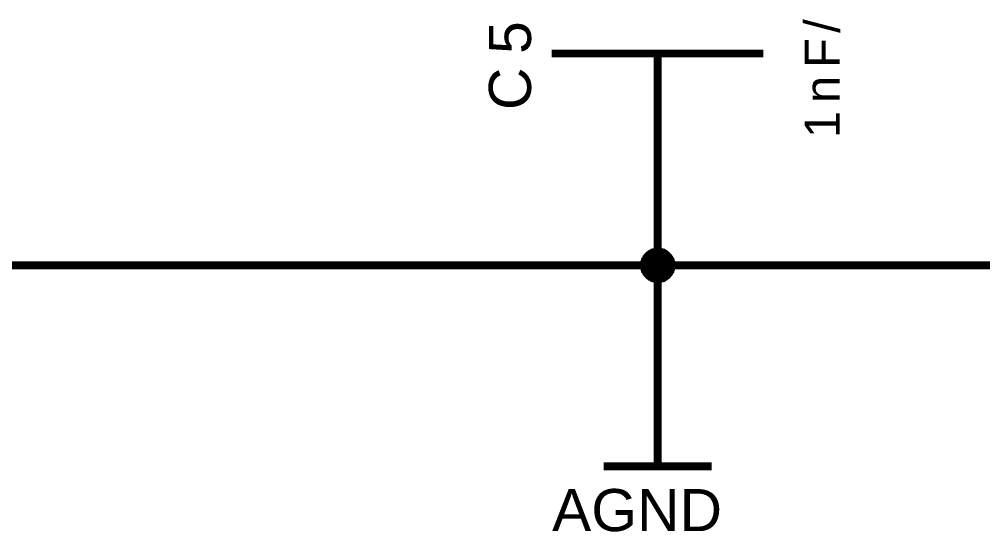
# Model space of a CAD drawing. Header units: millimetres. Extents: x -2024 to 917, y -725 to 13.
# Drawn here: x -1918.02 to -1881.66, y -349.22 to -329.87 of the extents above; entities that cross this region are included whole.
import ezdxf

# ---------------------------------------------------------------- set-up
doc = ezdxf.new("R2010")
doc.units = ezdxf.units.MM
doc.styles.get("Standard").update_dxf_attribs({"font": 'arial.ttf'})

msp = doc.modelspace()

# ---------------------------------------------------------------- linework, layer by layer
at = {"color": 7}
for points, const_width in [([(-1897.928, -331.167), (-1889.934, -331.167)], 0.3), ([(-1893.923, -331.167), (-1893.923, -334.164)], 0.3), ([(-1893.923, -334.164), (-1893.923, -339.165)], 0.3), ([(-1894.436, -339.165), (-1894.436, -339.132), (-1894.436, -339.115), (-1894.436, -339.082), (-1894.419, -339.066), (-1894.419, -339.033), (-1894.419, -339.016), (-1894.403, -338.983), (-1894.403, -338.966), (-1894.386, -338.95), (-1894.37, -338.917), (-1894.353, -338.9), (-1894.353, -338.884), (-1894.337, -338.867), (-1894.32, -338.834), (-1894.303, -338.817), (-1894.287, -338.801), (-1894.27, -338.784), (-1894.254, -338.768), (-1894.221, -338.751), (-1894.204, -338.735), (-1894.188, -338.735), (-1894.171, -338.718), (-1894.138, -338.702), (-1894.121, -338.685), (-1894.105, -338.685), (-1894.072, -338.668), (-1894.055, -338.668), (-1894.022, -338.668), (-1894.006, -338.652), (-1893.972, -338.652), (-1893.956, -338.652), (-1893.923, -338.652)], 0.3), ([(-1894.436, -339.165), (-1894.436, -339.132), (-1894.436, -339.115), (-1894.436, -339.082), (-1894.419, -339.066), (-1894.419, -339.033), (-1894.419, -339.016), (-1894.403, -338.983), (-1894.403, -338.966), (-1894.386, -338.95), (-1894.37, -338.917), (-1894.353, -338.9), (-1894.353, -338.884), (-1894.337, -338.867), (-1894.32, -338.834), (-1894.303, -338.817), (-1894.287, -338.801), (-1894.27, -338.784), (-1894.254, -338.768), (-1894.221, -338.751), (-1894.204, -338.735), (-1894.188, -338.735), (-1894.171, -338.718), (-1894.138, -338.702), (-1894.121, -338.685), (-1894.105, -338.685), (-1894.072, -338.668), (-1894.055, -338.668), (-1894.022, -338.668), (-1894.006, -338.652), (-1893.972, -338.652), (-1893.956, -338.652), (-1893.923, -338.652)], 0.3), ([(-1894.436, -339.165), (-1894.436, -339.132), (-1894.436, -339.115), (-1894.436, -339.082), (-1894.419, -339.066), (-1894.419, -339.033), (-1894.419, -339.016), (-1894.403, -338.983), (-1894.403, -338.966), (-1894.386, -338.95), (-1894.37, -338.917), (-1894.353, -338.9), (-1894.353, -338.884), (-1894.337, -338.867), (-1894.32, -338.834), (-1894.303, -338.817), (-1894.287, -338.801), (-1894.27, -338.784), (-1894.254, -338.768), (-1894.221, -338.751), (-1894.204, -338.735), (-1894.188, -338.735), (-1894.171, -338.718), (-1894.138, -338.702), (-1894.121, -338.685), (-1894.105, -338.685), (-1894.072, -338.668), (-1894.055, -338.668), (-1894.022, -338.668), (-1894.006, -338.652), (-1893.972, -338.652), (-1893.956, -338.652), (-1893.923, -338.652)], 0.3), ([(-1894.436, -339.165), (-1894.436, -339.132), (-1894.436, -339.115), (-1894.436, -339.082), (-1894.419, -339.066), (-1894.419, -339.033), (-1894.419, -339.016), (-1894.403, -338.983), (-1894.403, -338.966), (-1894.386, -338.95), (-1894.37, -338.917), (-1894.353, -338.9), (-1894.353, -338.884), (-1894.337, -338.867), (-1894.32, -338.834), (-1894.303, -338.817), (-1894.287, -338.801), (-1894.27, -338.784), (-1894.254, -338.768), (-1894.221, -338.751), (-1894.204, -338.735), (-1894.188, -338.735), (-1894.171, -338.718), (-1894.138, -338.702), (-1894.121, -338.685), (-1894.105, -338.685), (-1894.072, -338.668), (-1894.055, -338.668), (-1894.022, -338.668), (-1894.006, -338.652), (-1893.972, -338.652), (-1893.956, -338.652), (-1893.923, -338.652)], 0.3), ([(-1894.436, -339.165), (-1894.436, -339.132), (-1894.436, -339.115), (-1894.436, -339.082), (-1894.419, -339.066), (-1894.419, -339.033), (-1894.419, -339.016), (-1894.403, -338.983), (-1894.403, -338.966), (-1894.386, -338.95), (-1894.37, -338.917), (-1894.353, -338.9), (-1894.353, -338.884), (-1894.337, -338.867), (-1894.32, -338.834), (-1894.303, -338.817), (-1894.287, -338.801), (-1894.27, -338.784), (-1894.254, -338.768), (-1894.221, -338.751), (-1894.204, -338.735), (-1894.188, -338.735), (-1894.171, -338.718), (-1894.138, -338.702), (-1894.121, -338.685), (-1894.105, -338.685), (-1894.072, -338.668), (-1894.055, -338.668), (-1894.022, -338.668), (-1894.006, -338.652), (-1893.972, -338.652), (-1893.956, -338.652), (-1893.923, -338.652)], 0.3), ([(-1894.436, -339.165), (-1894.436, -339.132), (-1894.436, -339.115), (-1894.436, -339.082), (-1894.419, -339.066), (-1894.419, -339.033), (-1894.419, -339.016), (-1894.403, -338.983), (-1894.403, -338.966), (-1894.386, -338.95), (-1894.37, -338.917), (-1894.353, -338.9), (-1894.353, -338.884), (-1894.337, -338.867), (-1894.32, -338.834), (-1894.303, -338.817), (-1894.287, -338.801), (-1894.27, -338.784), (-1894.254, -338.768), (-1894.221, -338.751), (-1894.204, -338.735), (-1894.188, -338.735), (-1894.171, -338.718), (-1894.138, -338.702), (-1894.121, -338.685), (-1894.105, -338.685), (-1894.072, -338.668), (-1894.055, -338.668), (-1894.022, -338.668), (-1894.006, -338.652), (-1893.972, -338.652), (-1893.956, -338.652), (-1893.923, -338.652)], 0.3), ([(-1893.923, -338.652), (-1893.923, -338.652)], 0.3), ([(-1893.923, -338.652), (-1893.89, -338.652), (-1893.873, -338.652), (-1893.84, -338.652), (-1893.823, -338.668), (-1893.79, -338.668), (-1893.774, -338.668), (-1893.741, -338.685), (-1893.724, -338.685), (-1893.708, -338.702), (-1893.675, -338.718), (-1893.658, -338.735), (-1893.641, -338.735), (-1893.625, -338.751), (-1893.592, -338.768), (-1893.575, -338.784), (-1893.559, -338.801), (-1893.542, -338.817), (-1893.526, -338.834), (-1893.509, -338.867), (-1893.492, -338.884), (-1893.492, -338.9), (-1893.476, -338.917), (-1893.459, -338.95), (-1893.443, -338.966), (-1893.443, -338.983), (-1893.426, -339.016), (-1893.426, -339.033), (-1893.426, -339.066), (-1893.41, -339.082), (-1893.41, -339.115), (-1893.41, -339.132), (-1893.41, -339.165)], 0.3), ([(-1893.923, -338.652), (-1893.923, -338.652)], 0.3), ([(-1893.923, -338.652), (-1893.89, -338.652), (-1893.873, -338.652), (-1893.84, -338.652), (-1893.823, -338.668), (-1893.79, -338.668), (-1893.774, -338.668), (-1893.741, -338.685), (-1893.724, -338.685), (-1893.708, -338.702), (-1893.675, -338.718), (-1893.658, -338.735), (-1893.641, -338.735), (-1893.625, -338.751), (-1893.592, -338.768), (-1893.575, -338.784), (-1893.559, -338.801), (-1893.542, -338.817), (-1893.526, -338.834), (-1893.509, -338.867), (-1893.492, -338.884), (-1893.492, -338.9), (-1893.476, -338.917), (-1893.459, -338.95), (-1893.443, -338.966), (-1893.443, -338.983), (-1893.426, -339.016), (-1893.426, -339.033), (-1893.426, -339.066), (-1893.41, -339.082), (-1893.41, -339.115), (-1893.41, -339.132), (-1893.41, -339.165)], 0.3), ([(-1893.923, -338.652), (-1893.923, -338.652)], 0.3), ([(-1893.923, -338.652), (-1893.89, -338.652), (-1893.873, -338.652), (-1893.84, -338.652), (-1893.823, -338.668), (-1893.79, -338.668), (-1893.774, -338.668), (-1893.741, -338.685), (-1893.724, -338.685), (-1893.708, -338.702), (-1893.675, -338.718), (-1893.658, -338.735), (-1893.641, -338.735), (-1893.625, -338.751), (-1893.592, -338.768), (-1893.575, -338.784), (-1893.559, -338.801), (-1893.542, -338.817), (-1893.526, -338.834), (-1893.509, -338.867), (-1893.492, -338.884), (-1893.492, -338.9), (-1893.476, -338.917), (-1893.459, -338.95), (-1893.443, -338.966), (-1893.443, -338.983), (-1893.426, -339.016), (-1893.426, -339.033), (-1893.426, -339.066), (-1893.41, -339.082), (-1893.41, -339.115), (-1893.41, -339.132), (-1893.41, -339.165)], 0.3), ([(-1893.923, -338.652), (-1893.923, -338.652)], 0.3), ([(-1893.923, -338.652), (-1893.89, -338.652), (-1893.873, -338.652), (-1893.84, -338.652), (-1893.823, -338.668), (-1893.79, -338.668), (-1893.774, -338.668), (-1893.741, -338.685), (-1893.724, -338.685), (-1893.708, -338.702), (-1893.675, -338.718), (-1893.658, -338.735), (-1893.641, -338.735), (-1893.625, -338.751), (-1893.592, -338.768), (-1893.575, -338.784), (-1893.559, -338.801), (-1893.542, -338.817), (-1893.526, -338.834), (-1893.509, -338.867), (-1893.492, -338.884), (-1893.492, -338.9), (-1893.476, -338.917), (-1893.459, -338.95), (-1893.443, -338.966), (-1893.443, -338.983), (-1893.426, -339.016), (-1893.426, -339.033), (-1893.426, -339.066), (-1893.41, -339.082), (-1893.41, -339.115), (-1893.41, -339.132), (-1893.41, -339.165)], 0.3), ([(-1893.923, -338.652), (-1893.923, -338.652)], 0.3), ([(-1893.923, -338.652), (-1893.89, -338.652), (-1893.873, -338.652), (-1893.84, -338.652), (-1893.823, -338.668), (-1893.79, -338.668), (-1893.774, -338.668), (-1893.741, -338.685), (-1893.724, -338.685), (-1893.708, -338.702), (-1893.675, -338.718), (-1893.658, -338.735), (-1893.641, -338.735), (-1893.625, -338.751), (-1893.592, -338.768), (-1893.575, -338.784), (-1893.559, -338.801), (-1893.542, -338.817), (-1893.526, -338.834), (-1893.509, -338.867), (-1893.492, -338.884), (-1893.492, -338.9), (-1893.476, -338.917), (-1893.459, -338.95), (-1893.443, -338.966), (-1893.443, -338.983), (-1893.426, -339.016), (-1893.426, -339.033), (-1893.426, -339.066), (-1893.41, -339.082), (-1893.41, -339.115), (-1893.41, -339.132), (-1893.41, -339.165)], 0.3), ([(-1893.923, -338.652), (-1893.923, -338.652)], 0.3), ([(-1893.923, -338.652), (-1893.89, -338.652), (-1893.873, -338.652), (-1893.84, -338.652), (-1893.823, -338.668), (-1893.79, -338.668), (-1893.774, -338.668), (-1893.741, -338.685), (-1893.724, -338.685), (-1893.708, -338.702), (-1893.675, -338.718), (-1893.658, -338.735), (-1893.641, -338.735), (-1893.625, -338.751), (-1893.592, -338.768), (-1893.575, -338.784), (-1893.559, -338.801), (-1893.542, -338.817), (-1893.526, -338.834), (-1893.509, -338.867), (-1893.492, -338.884), (-1893.492, -338.9), (-1893.476, -338.917), (-1893.459, -338.95), (-1893.443, -338.966), (-1893.443, -338.983), (-1893.426, -339.016), (-1893.426, -339.033), (-1893.426, -339.066), (-1893.41, -339.082), (-1893.41, -339.115), (-1893.41, -339.132), (-1893.41, -339.165)], 0.3), ([(-1894.436, -339.165), (-1894.436, -339.132), (-1894.436, -339.115), (-1894.436, -339.082), (-1894.419, -339.066), (-1894.419, -339.033), (-1894.419, -339.016), (-1894.403, -338.983), (-1894.403, -338.966), (-1894.386, -338.95), (-1894.37, -338.917), (-1894.353, -338.9), (-1894.353, -338.884), (-1894.337, -338.867), (-1894.32, -338.834), (-1894.303, -338.817), (-1894.287, -338.801), (-1894.27, -338.784), (-1894.254, -338.768), (-1894.221, -338.751), (-1894.204, -338.735), (-1894.188, -338.735), (-1894.171, -338.718), (-1894.138, -338.702), (-1894.121, -338.685), (-1894.105, -338.685), (-1894.072, -338.668), (-1894.055, -338.668), (-1894.022, -338.668), (-1894.006, -338.652), (-1893.972, -338.652), (-1893.956, -338.652), (-1893.923, -338.652)], 0.0991), ([(-1894.436, -339.165), (-1894.436, -339.132), (-1894.436, -339.115), (-1894.436, -339.082), (-1894.419, -339.066), (-1894.419, -339.033), (-1894.419, -339.016), (-1894.403, -338.983), (-1894.403, -338.966), (-1894.386, -338.95), (-1894.37, -338.917), (-1894.353, -338.9), (-1894.353, -338.884), (-1894.337, -338.867), (-1894.32, -338.834), (-1894.303, -338.817), (-1894.287, -338.801), (-1894.27, -338.784), (-1894.254, -338.768), (-1894.221, -338.751), (-1894.204, -338.735), (-1894.188, -338.735), (-1894.171, -338.718), (-1894.138, -338.702), (-1894.121, -338.685), (-1894.105, -338.685), (-1894.072, -338.668), (-1894.055, -338.668), (-1894.022, -338.668), (-1894.006, -338.652), (-1893.972, -338.652), (-1893.956, -338.652), (-1893.923, -338.652)], 0.0991), ([(-1894.436, -339.165), (-1894.436, -339.132), (-1894.436, -339.115), (-1894.436, -339.082), (-1894.419, -339.066), (-1894.419, -339.033), (-1894.419, -339.016), (-1894.403, -338.983), (-1894.403, -338.966), (-1894.386, -338.95), (-1894.37, -338.917), (-1894.353, -338.9), (-1894.353, -338.884), (-1894.337, -338.867), (-1894.32, -338.834), (-1894.303, -338.817), (-1894.287, -338.801), (-1894.27, -338.784), (-1894.254, -338.768), (-1894.221, -338.751), (-1894.204, -338.735), (-1894.188, -338.735), (-1894.171, -338.718), (-1894.138, -338.702), (-1894.121, -338.685), (-1894.105, -338.685), (-1894.072, -338.668), (-1894.055, -338.668), (-1894.022, -338.668), (-1894.006, -338.652), (-1893.972, -338.652), (-1893.956, -338.652), (-1893.923, -338.652)], 0.0991), ([(-1894.436, -339.165), (-1894.436, -339.132), (-1894.436, -339.115), (-1894.436, -339.082), (-1894.419, -339.066), (-1894.419, -339.033), (-1894.419, -339.016), (-1894.403, -338.983), (-1894.403, -338.966), (-1894.386, -338.95), (-1894.37, -338.917), (-1894.353, -338.9), (-1894.353, -338.884), (-1894.337, -338.867), (-1894.32, -338.834), (-1894.303, -338.817), (-1894.287, -338.801), (-1894.27, -338.784), (-1894.254, -338.768), (-1894.221, -338.751), (-1894.204, -338.735), (-1894.188, -338.735), (-1894.171, -338.718), (-1894.138, -338.702), (-1894.121, -338.685), (-1894.105, -338.685), (-1894.072, -338.668), (-1894.055, -338.668), (-1894.022, -338.668), (-1894.006, -338.652), (-1893.972, -338.652), (-1893.956, -338.652), (-1893.923, -338.652)], 0.0991), ([(-1894.436, -339.165), (-1894.436, -339.132), (-1894.436, -339.115), (-1894.436, -339.082), (-1894.419, -339.066), (-1894.419, -339.033), (-1894.419, -339.016), (-1894.403, -338.983), (-1894.403, -338.966), (-1894.386, -338.95), (-1894.37, -338.917), (-1894.353, -338.9), (-1894.353, -338.884), (-1894.337, -338.867), (-1894.32, -338.834), (-1894.303, -338.817), (-1894.287, -338.801), (-1894.27, -338.784), (-1894.254, -338.768), (-1894.221, -338.751), (-1894.204, -338.735), (-1894.188, -338.735), (-1894.171, -338.718), (-1894.138, -338.702), (-1894.121, -338.685), (-1894.105, -338.685), (-1894.072, -338.668), (-1894.055, -338.668), (-1894.022, -338.668), (-1894.006, -338.652), (-1893.972, -338.652), (-1893.956, -338.652), (-1893.923, -338.652)], 0.0991), ([(-1894.436, -339.165), (-1894.436, -339.132), (-1894.436, -339.115), (-1894.436, -339.082), (-1894.419, -339.066), (-1894.419, -339.033), (-1894.419, -339.016), (-1894.403, -338.983), (-1894.403, -338.966), (-1894.386, -338.95), (-1894.37, -338.917), (-1894.353, -338.9), (-1894.353, -338.884), (-1894.337, -338.867), (-1894.32, -338.834), (-1894.303, -338.817), (-1894.287, -338.801), (-1894.27, -338.784), (-1894.254, -338.768), (-1894.221, -338.751), (-1894.204, -338.735), (-1894.188, -338.735), (-1894.171, -338.718), (-1894.138, -338.702), (-1894.121, -338.685), (-1894.105, -338.685), (-1894.072, -338.668), (-1894.055, -338.668), (-1894.022, -338.668), (-1894.006, -338.652), (-1893.972, -338.652), (-1893.956, -338.652), (-1893.923, -338.652)], 0.0991), ([(-1893.923, -338.652), (-1893.923, -338.652)], 0.0991), ([(-1893.923, -338.652), (-1893.89, -338.652), (-1893.873, -338.652), (-1893.84, -338.652), (-1893.823, -338.668), (-1893.79, -338.668), (-1893.774, -338.668), (-1893.741, -338.685), (-1893.724, -338.685), (-1893.708, -338.702), (-1893.675, -338.718), (-1893.658, -338.735), (-1893.641, -338.735), (-1893.625, -338.751), (-1893.592, -338.768), (-1893.575, -338.784), (-1893.559, -338.801), (-1893.542, -338.817), (-1893.526, -338.834), (-1893.509, -338.867), (-1893.492, -338.884), (-1893.492, -338.9), (-1893.476, -338.917), (-1893.459, -338.95), (-1893.443, -338.966), (-1893.443, -338.983), (-1893.426, -339.016), (-1893.426, -339.033), (-1893.426, -339.066), (-1893.41, -339.082), (-1893.41, -339.115), (-1893.41, -339.132), (-1893.41, -339.165)], 0.0991), ([(-1893.923, -338.652), (-1893.923, -338.652)], 0.0991), ([(-1893.923, -338.652), (-1893.89, -338.652), (-1893.873, -338.652), (-1893.84, -338.652), (-1893.823, -338.668), (-1893.79, -338.668), (-1893.774, -338.668), (-1893.741, -338.685), (-1893.724, -338.685), (-1893.708, -338.702), (-1893.675, -338.718), (-1893.658, -338.735), (-1893.641, -338.735), (-1893.625, -338.751), (-1893.592, -338.768), (-1893.575, -338.784), (-1893.559, -338.801), (-1893.542, -338.817), (-1893.526, -338.834), (-1893.509, -338.867), (-1893.492, -338.884), (-1893.492, -338.9), (-1893.476, -338.917), (-1893.459, -338.95), (-1893.443, -338.966), (-1893.443, -338.983), (-1893.426, -339.016), (-1893.426, -339.033), (-1893.426, -339.066), (-1893.41, -339.082), (-1893.41, -339.115), (-1893.41, -339.132), (-1893.41, -339.165)], 0.0991), ([(-1893.923, -338.652), (-1893.923, -338.652)], 0.0991), ([(-1893.923, -338.652), (-1893.89, -338.652), (-1893.873, -338.652), (-1893.84, -338.652), (-1893.823, -338.668), (-1893.79, -338.668), (-1893.774, -338.668), (-1893.741, -338.685), (-1893.724, -338.685), (-1893.708, -338.702), (-1893.675, -338.718), (-1893.658, -338.735), (-1893.641, -338.735), (-1893.625, -338.751), (-1893.592, -338.768), (-1893.575, -338.784), (-1893.559, -338.801), (-1893.542, -338.817), (-1893.526, -338.834), (-1893.509, -338.867), (-1893.492, -338.884), (-1893.492, -338.9), (-1893.476, -338.917), (-1893.459, -338.95), (-1893.443, -338.966), (-1893.443, -338.983), (-1893.426, -339.016), (-1893.426, -339.033), (-1893.426, -339.066), (-1893.41, -339.082), (-1893.41, -339.115), (-1893.41, -339.132), (-1893.41, -339.165)], 0.0991), ([(-1893.923, -338.652), (-1893.923, -338.652)], 0.0991), ([(-1893.923, -338.652), (-1893.89, -338.652), (-1893.873, -338.652), (-1893.84, -338.652), (-1893.823, -338.668), (-1893.79, -338.668), (-1893.774, -338.668), (-1893.741, -338.685), (-1893.724, -338.685), (-1893.708, -338.702), (-1893.675, -338.718), (-1893.658, -338.735), (-1893.641, -338.735), (-1893.625, -338.751), (-1893.592, -338.768), (-1893.575, -338.784), (-1893.559, -338.801), (-1893.542, -338.817), (-1893.526, -338.834), (-1893.509, -338.867), (-1893.492, -338.884), (-1893.492, -338.9), (-1893.476, -338.917), (-1893.459, -338.95), (-1893.443, -338.966), (-1893.443, -338.983), (-1893.426, -339.016), (-1893.426, -339.033), (-1893.426, -339.066), (-1893.41, -339.082), (-1893.41, -339.115), (-1893.41, -339.132), (-1893.41, -339.165)], 0.0991), ([(-1893.923, -338.652), (-1893.923, -338.652)], 0.0991), ([(-1893.923, -338.652), (-1893.89, -338.652), (-1893.873, -338.652), (-1893.84, -338.652), (-1893.823, -338.668), (-1893.79, -338.668), (-1893.774, -338.668), (-1893.741, -338.685), (-1893.724, -338.685), (-1893.708, -338.702), (-1893.675, -338.718), (-1893.658, -338.735), (-1893.641, -338.735), (-1893.625, -338.751), (-1893.592, -338.768), (-1893.575, -338.784), (-1893.559, -338.801), (-1893.542, -338.817), (-1893.526, -338.834), (-1893.509, -338.867), (-1893.492, -338.884), (-1893.492, -338.9), (-1893.476, -338.917), (-1893.459, -338.95), (-1893.443, -338.966), (-1893.443, -338.983), (-1893.426, -339.016), (-1893.426, -339.033), (-1893.426, -339.066), (-1893.41, -339.082), (-1893.41, -339.115), (-1893.41, -339.132), (-1893.41, -339.165)], 0.0991), ([(-1893.923, -338.652), (-1893.923, -338.652)], 0.0991), ([(-1893.923, -338.652), (-1893.89, -338.652), (-1893.873, -338.652), (-1893.84, -338.652), (-1893.823, -338.668), (-1893.79, -338.668), (-1893.774, -338.668), (-1893.741, -338.685), (-1893.724, -338.685), (-1893.708, -338.702), (-1893.675, -338.718), (-1893.658, -338.735), (-1893.641, -338.735), (-1893.625, -338.751), (-1893.592, -338.768), (-1893.575, -338.784), (-1893.559, -338.801), (-1893.542, -338.817), (-1893.526, -338.834), (-1893.509, -338.867), (-1893.492, -338.884), (-1893.492, -338.9), (-1893.476, -338.917), (-1893.459, -338.95), (-1893.443, -338.966), (-1893.443, -338.983), (-1893.426, -339.016), (-1893.426, -339.033), (-1893.426, -339.066), (-1893.41, -339.082), (-1893.41, -339.115), (-1893.41, -339.132), (-1893.41, -339.165)], 0.0991), ([(-1938.909, -339.165), (-1893.923, -339.165), (-1858.934, -339.165)], 0.3), ([(-1893.923, -339.678), (-1893.956, -339.678), (-1893.972, -339.678), (-1894.006, -339.678), (-1894.022, -339.662), (-1894.055, -339.662), (-1894.072, -339.662), (-1894.105, -339.645), (-1894.121, -339.645), (-1894.138, -339.629), (-1894.171, -339.612), (-1894.188, -339.596), (-1894.204, -339.596), (-1894.221, -339.579), (-1894.254, -339.563), (-1894.27, -339.546), (-1894.287, -339.529), (-1894.303, -339.513), (-1894.32, -339.496), (-1894.337, -339.463), (-1894.353, -339.447), (-1894.353, -339.43), (-1894.37, -339.414), (-1894.386, -339.38), (-1894.403, -339.364), (-1894.403, -339.347), (-1894.419, -339.314), (-1894.419, -339.298), (-1894.419, -339.265), (-1894.436, -339.248), (-1894.436, -339.215), (-1894.436, -339.198), (-1894.436, -339.165)], 0.3), ([(-1894.436, -339.165), (-1894.436, -339.165)], 0.3), ([(-1893.923, -339.678), (-1893.956, -339.678), (-1893.972, -339.678), (-1894.006, -339.678), (-1894.022, -339.662), (-1894.055, -339.662), (-1894.072, -339.662), (-1894.105, -339.645), (-1894.121, -339.645), (-1894.138, -339.629), (-1894.171, -339.612), (-1894.188, -339.596), (-1894.204, -339.596), (-1894.221, -339.579), (-1894.254, -339.563), (-1894.27, -339.546), (-1894.287, -339.529), (-1894.303, -339.513), (-1894.32, -339.496), (-1894.337, -339.463), (-1894.353, -339.447), (-1894.353, -339.43), (-1894.37, -339.414), (-1894.386, -339.38), (-1894.403, -339.364), (-1894.403, -339.347), (-1894.419, -339.314), (-1894.419, -339.298), (-1894.419, -339.265), (-1894.436, -339.248), (-1894.436, -339.215), (-1894.436, -339.198), (-1894.436, -339.165)], 0.3), ([(-1894.436, -339.165), (-1894.436, -339.165)], 0.3), ([(-1893.923, -339.678), (-1893.956, -339.678), (-1893.972, -339.678), (-1894.006, -339.678), (-1894.022, -339.662), (-1894.055, -339.662), (-1894.072, -339.662), (-1894.105, -339.645), (-1894.121, -339.645), (-1894.138, -339.629), (-1894.171, -339.612), (-1894.188, -339.596), (-1894.204, -339.596), (-1894.221, -339.579), (-1894.254, -339.563), (-1894.27, -339.546), (-1894.287, -339.529), (-1894.303, -339.513), (-1894.32, -339.496), (-1894.337, -339.463), (-1894.353, -339.447), (-1894.353, -339.43), (-1894.37, -339.414), (-1894.386, -339.38), (-1894.403, -339.364), (-1894.403, -339.347), (-1894.419, -339.314), (-1894.419, -339.298), (-1894.419, -339.265), (-1894.436, -339.248), (-1894.436, -339.215), (-1894.436, -339.198), (-1894.436, -339.165)], 0.3), ([(-1894.436, -339.165), (-1894.436, -339.165)], 0.3), ([(-1893.923, -339.678), (-1893.956, -339.678), (-1893.972, -339.678), (-1894.006, -339.678), (-1894.022, -339.662), (-1894.055, -339.662), (-1894.072, -339.662), (-1894.105, -339.645), (-1894.121, -339.645), (-1894.138, -339.629), (-1894.171, -339.612), (-1894.188, -339.596), (-1894.204, -339.596), (-1894.221, -339.579), (-1894.254, -339.563), (-1894.27, -339.546), (-1894.287, -339.529), (-1894.303, -339.513), (-1894.32, -339.496), (-1894.337, -339.463), (-1894.353, -339.447), (-1894.353, -339.43), (-1894.37, -339.414), (-1894.386, -339.38), (-1894.403, -339.364), (-1894.403, -339.347), (-1894.419, -339.314), (-1894.419, -339.298), (-1894.419, -339.265), (-1894.436, -339.248), (-1894.436, -339.215), (-1894.436, -339.198), (-1894.436, -339.165)], 0.3), ([(-1894.436, -339.165), (-1894.436, -339.165)], 0.3), ([(-1893.923, -339.678), (-1893.956, -339.678), (-1893.972, -339.678), (-1894.006, -339.678), (-1894.022, -339.662), (-1894.055, -339.662), (-1894.072, -339.662), (-1894.105, -339.645), (-1894.121, -339.645), (-1894.138, -339.629), (-1894.171, -339.612), (-1894.188, -339.596), (-1894.204, -339.596), (-1894.221, -339.579), (-1894.254, -339.563), (-1894.27, -339.546), (-1894.287, -339.529), (-1894.303, -339.513), (-1894.32, -339.496), (-1894.337, -339.463), (-1894.353, -339.447), (-1894.353, -339.43), (-1894.37, -339.414), (-1894.386, -339.38), (-1894.403, -339.364), (-1894.403, -339.347), (-1894.419, -339.314), (-1894.419, -339.298), (-1894.419, -339.265), (-1894.436, -339.248), (-1894.436, -339.215), (-1894.436, -339.198), (-1894.436, -339.165)], 0.3), ([(-1894.436, -339.165), (-1894.436, -339.165)], 0.3), ([(-1893.923, -339.678), (-1893.956, -339.678), (-1893.972, -339.678), (-1894.006, -339.678), (-1894.022, -339.662), (-1894.055, -339.662), (-1894.072, -339.662), (-1894.105, -339.645), (-1894.121, -339.645), (-1894.138, -339.629), (-1894.171, -339.612), (-1894.188, -339.596), (-1894.204, -339.596), (-1894.221, -339.579), (-1894.254, -339.563), (-1894.27, -339.546), (-1894.287, -339.529), (-1894.303, -339.513), (-1894.32, -339.496), (-1894.337, -339.463), (-1894.353, -339.447), (-1894.353, -339.43), (-1894.37, -339.414), (-1894.386, -339.38), (-1894.403, -339.364), (-1894.403, -339.347), (-1894.419, -339.314), (-1894.419, -339.298), (-1894.419, -339.265), (-1894.436, -339.248), (-1894.436, -339.215), (-1894.436, -339.198), (-1894.436, -339.165)], 0.3), ([(-1894.436, -339.165), (-1894.436, -339.165)], 0.3), ([(-1893.923, -339.678), (-1893.956, -339.678), (-1893.972, -339.678), (-1894.006, -339.678), (-1894.022, -339.662), (-1894.055, -339.662), (-1894.072, -339.662), (-1894.105, -339.645), (-1894.121, -339.645), (-1894.138, -339.629), (-1894.171, -339.612), (-1894.188, -339.596), (-1894.204, -339.596), (-1894.221, -339.579), (-1894.254, -339.563), (-1894.27, -339.546), (-1894.287, -339.529), (-1894.303, -339.513), (-1894.32, -339.496), (-1894.337, -339.463), (-1894.353, -339.447), (-1894.353, -339.43), (-1894.37, -339.414), (-1894.386, -339.38), (-1894.403, -339.364), (-1894.403, -339.347), (-1894.419, -339.314), (-1894.419, -339.298), (-1894.419, -339.265), (-1894.436, -339.248), (-1894.436, -339.215), (-1894.436, -339.198), (-1894.436, -339.165)], 0.0991), ([(-1894.436, -339.165), (-1894.436, -339.165)], 0.0991), ([(-1893.923, -339.678), (-1893.956, -339.678), (-1893.972, -339.678), (-1894.006, -339.678), (-1894.022, -339.662), (-1894.055, -339.662), (-1894.072, -339.662), (-1894.105, -339.645), (-1894.121, -339.645), (-1894.138, -339.629), (-1894.171, -339.612), (-1894.188, -339.596), (-1894.204, -339.596), (-1894.221, -339.579), (-1894.254, -339.563), (-1894.27, -339.546), (-1894.287, -339.529), (-1894.303, -339.513), (-1894.32, -339.496), (-1894.337, -339.463), (-1894.353, -339.447), (-1894.353, -339.43), (-1894.37, -339.414), (-1894.386, -339.38), (-1894.403, -339.364), (-1894.403, -339.347), (-1894.419, -339.314), (-1894.419, -339.298), (-1894.419, -339.265), (-1894.436, -339.248), (-1894.436, -339.215), (-1894.436, -339.198), (-1894.436, -339.165)], 0.0991), ([(-1894.436, -339.165), (-1894.436, -339.165)], 0.0991), ([(-1893.923, -339.678), (-1893.956, -339.678), (-1893.972, -339.678), (-1894.006, -339.678), (-1894.022, -339.662), (-1894.055, -339.662), (-1894.072, -339.662), (-1894.105, -339.645), (-1894.121, -339.645), (-1894.138, -339.629), (-1894.171, -339.612), (-1894.188, -339.596), (-1894.204, -339.596), (-1894.221, -339.579), (-1894.254, -339.563), (-1894.27, -339.546), (-1894.287, -339.529), (-1894.303, -339.513), (-1894.32, -339.496), (-1894.337, -339.463), (-1894.353, -339.447), (-1894.353, -339.43), (-1894.37, -339.414), (-1894.386, -339.38), (-1894.403, -339.364), (-1894.403, -339.347), (-1894.419, -339.314), (-1894.419, -339.298), (-1894.419, -339.265), (-1894.436, -339.248), (-1894.436, -339.215), (-1894.436, -339.198), (-1894.436, -339.165)], 0.0991), ([(-1894.436, -339.165), (-1894.436, -339.165)], 0.0991), ([(-1893.923, -339.678), (-1893.956, -339.678), (-1893.972, -339.678), (-1894.006, -339.678), (-1894.022, -339.662), (-1894.055, -339.662), (-1894.072, -339.662), (-1894.105, -339.645), (-1894.121, -339.645), (-1894.138, -339.629), (-1894.171, -339.612), (-1894.188, -339.596), (-1894.204, -339.596), (-1894.221, -339.579), (-1894.254, -339.563), (-1894.27, -339.546), (-1894.287, -339.529), (-1894.303, -339.513), (-1894.32, -339.496), (-1894.337, -339.463), (-1894.353, -339.447), (-1894.353, -339.43), (-1894.37, -339.414), (-1894.386, -339.38), (-1894.403, -339.364), (-1894.403, -339.347), (-1894.419, -339.314), (-1894.419, -339.298), (-1894.419, -339.265), (-1894.436, -339.248), (-1894.436, -339.215), (-1894.436, -339.198), (-1894.436, -339.165)], 0.0991), ([(-1894.436, -339.165), (-1894.436, -339.165)], 0.0991), ([(-1893.923, -339.678), (-1893.956, -339.678), (-1893.972, -339.678), (-1894.006, -339.678), (-1894.022, -339.662), (-1894.055, -339.662), (-1894.072, -339.662), (-1894.105, -339.645), (-1894.121, -339.645), (-1894.138, -339.629), (-1894.171, -339.612), (-1894.188, -339.596), (-1894.204, -339.596), (-1894.221, -339.579), (-1894.254, -339.563), (-1894.27, -339.546), (-1894.287, -339.529), (-1894.303, -339.513), (-1894.32, -339.496), (-1894.337, -339.463), (-1894.353, -339.447), (-1894.353, -339.43), (-1894.37, -339.414), (-1894.386, -339.38), (-1894.403, -339.364), (-1894.403, -339.347), (-1894.419, -339.314), (-1894.419, -339.298), (-1894.419, -339.265), (-1894.436, -339.248), (-1894.436, -339.215), (-1894.436, -339.198), (-1894.436, -339.165)], 0.0991), ([(-1894.436, -339.165), (-1894.436, -339.165)], 0.0991), ([(-1893.923, -339.678), (-1893.956, -339.678), (-1893.972, -339.678), (-1894.006, -339.678), (-1894.022, -339.662), (-1894.055, -339.662), (-1894.072, -339.662), (-1894.105, -339.645), (-1894.121, -339.645), (-1894.138, -339.629), (-1894.171, -339.612), (-1894.188, -339.596), (-1894.204, -339.596), (-1894.221, -339.579), (-1894.254, -339.563), (-1894.27, -339.546), (-1894.287, -339.529), (-1894.303, -339.513), (-1894.32, -339.496), (-1894.337, -339.463), (-1894.353, -339.447), (-1894.353, -339.43), (-1894.37, -339.414), (-1894.386, -339.38), (-1894.403, -339.364), (-1894.403, -339.347), (-1894.419, -339.314), (-1894.419, -339.298), (-1894.419, -339.265), (-1894.436, -339.248), (-1894.436, -339.215), (-1894.436, -339.198), (-1894.436, -339.165)], 0.0991), ([(-1894.436, -339.165), (-1894.436, -339.165)], 0.0991), ([(-1893.41, -339.165), (-1893.41, -339.198), (-1893.41, -339.215), (-1893.41, -339.248), (-1893.426, -339.265), (-1893.426, -339.298), (-1893.426, -339.314), (-1893.443, -339.347), (-1893.443, -339.364), (-1893.459, -339.38), (-1893.476, -339.414), (-1893.492, -339.43), (-1893.492, -339.447), (-1893.509, -339.463), (-1893.526, -339.496), (-1893.542, -339.513), (-1893.559, -339.529), (-1893.575, -339.546), (-1893.592, -339.563), (-1893.625, -339.579), (-1893.641, -339.596), (-1893.658, -339.596), (-1893.675, -339.612), (-1893.708, -339.629), (-1893.724, -339.645), (-1893.741, -339.645), (-1893.774, -339.662), (-1893.79, -339.662), (-1893.823, -339.662), (-1893.84, -339.678), (-1893.873, -339.678), (-1893.89, -339.678), (-1893.923, -339.678)], 0.3), ([(-1893.41, -339.165), (-1893.41, -339.198), (-1893.41, -339.215), (-1893.41, -339.248), (-1893.426, -339.265), (-1893.426, -339.298), (-1893.426, -339.314), (-1893.443, -339.347), (-1893.443, -339.364), (-1893.459, -339.38), (-1893.476, -339.414), (-1893.492, -339.43), (-1893.492, -339.447), (-1893.509, -339.463), (-1893.526, -339.496), (-1893.542, -339.513), (-1893.559, -339.529), (-1893.575, -339.546), (-1893.592, -339.563), (-1893.625, -339.579), (-1893.641, -339.596), (-1893.658, -339.596), (-1893.675, -339.612), (-1893.708, -339.629), (-1893.724, -339.645), (-1893.741, -339.645), (-1893.774, -339.662), (-1893.79, -339.662), (-1893.823, -339.662), (-1893.84, -339.678), (-1893.873, -339.678), (-1893.89, -339.678), (-1893.923, -339.678)], 0.3), ([(-1893.923, -341.666), (-1893.923, -339.165)], 0.3), ([(-1893.41, -339.165), (-1893.41, -339.198), (-1893.41, -339.215), (-1893.41, -339.248), (-1893.426, -339.265), (-1893.426, -339.298), (-1893.426, -339.314), (-1893.443, -339.347), (-1893.443, -339.364), (-1893.459, -339.38), (-1893.476, -339.414), (-1893.492, -339.43), (-1893.492, -339.447), (-1893.509, -339.463), (-1893.526, -339.496), (-1893.542, -339.513), (-1893.559, -339.529), (-1893.575, -339.546), (-1893.592, -339.563), (-1893.625, -339.579), (-1893.641, -339.596), (-1893.658, -339.596), (-1893.675, -339.612), (-1893.708, -339.629), (-1893.724, -339.645), (-1893.741, -339.645), (-1893.774, -339.662), (-1893.79, -339.662), (-1893.823, -339.662), (-1893.84, -339.678), (-1893.873, -339.678), (-1893.89, -339.678), (-1893.923, -339.678)], 0.3), ([(-1893.41, -339.165), (-1893.41, -339.198), (-1893.41, -339.215), (-1893.41, -339.248), (-1893.426, -339.265), (-1893.426, -339.298), (-1893.426, -339.314), (-1893.443, -339.347), (-1893.443, -339.364), (-1893.459, -339.38), (-1893.476, -339.414), (-1893.492, -339.43), (-1893.492, -339.447), (-1893.509, -339.463), (-1893.526, -339.496), (-1893.542, -339.513), (-1893.559, -339.529), (-1893.575, -339.546), (-1893.592, -339.563), (-1893.625, -339.579), (-1893.641, -339.596), (-1893.658, -339.596), (-1893.675, -339.612), (-1893.708, -339.629), (-1893.724, -339.645), (-1893.741, -339.645), (-1893.774, -339.662), (-1893.79, -339.662), (-1893.823, -339.662), (-1893.84, -339.678), (-1893.873, -339.678), (-1893.89, -339.678), (-1893.923, -339.678)], 0.3), ([(-1893.41, -339.165), (-1893.41, -339.198), (-1893.41, -339.215), (-1893.41, -339.248), (-1893.426, -339.265), (-1893.426, -339.298), (-1893.426, -339.314), (-1893.443, -339.347), (-1893.443, -339.364), (-1893.459, -339.38), (-1893.476, -339.414), (-1893.492, -339.43), (-1893.492, -339.447), (-1893.509, -339.463), (-1893.526, -339.496), (-1893.542, -339.513), (-1893.559, -339.529), (-1893.575, -339.546), (-1893.592, -339.563), (-1893.625, -339.579), (-1893.641, -339.596), (-1893.658, -339.596), (-1893.675, -339.612), (-1893.708, -339.629), (-1893.724, -339.645), (-1893.741, -339.645), (-1893.774, -339.662), (-1893.79, -339.662), (-1893.823, -339.662), (-1893.84, -339.678), (-1893.873, -339.678), (-1893.89, -339.678), (-1893.923, -339.678)], 0.3), ([(-1893.41, -339.165), (-1893.41, -339.198), (-1893.41, -339.215), (-1893.41, -339.248), (-1893.426, -339.265), (-1893.426, -339.298), (-1893.426, -339.314), (-1893.443, -339.347), (-1893.443, -339.364), (-1893.459, -339.38), (-1893.476, -339.414), (-1893.492, -339.43), (-1893.492, -339.447), (-1893.509, -339.463), (-1893.526, -339.496), (-1893.542, -339.513), (-1893.559, -339.529), (-1893.575, -339.546), (-1893.592, -339.563), (-1893.625, -339.579), (-1893.641, -339.596), (-1893.658, -339.596), (-1893.675, -339.612), (-1893.708, -339.629), (-1893.724, -339.645), (-1893.741, -339.645), (-1893.774, -339.662), (-1893.79, -339.662), (-1893.823, -339.662), (-1893.84, -339.678), (-1893.873, -339.678), (-1893.89, -339.678), (-1893.923, -339.678)], 0.3), ([(-1893.41, -339.165), (-1893.41, -339.198), (-1893.41, -339.215), (-1893.41, -339.248), (-1893.426, -339.265), (-1893.426, -339.298), (-1893.426, -339.314), (-1893.443, -339.347), (-1893.443, -339.364), (-1893.459, -339.38), (-1893.476, -339.414), (-1893.492, -339.43), (-1893.492, -339.447), (-1893.509, -339.463), (-1893.526, -339.496), (-1893.542, -339.513), (-1893.559, -339.529), (-1893.575, -339.546), (-1893.592, -339.563), (-1893.625, -339.579), (-1893.641, -339.596), (-1893.658, -339.596), (-1893.675, -339.612), (-1893.708, -339.629), (-1893.724, -339.645), (-1893.741, -339.645), (-1893.774, -339.662), (-1893.79, -339.662), (-1893.823, -339.662), (-1893.84, -339.678), (-1893.873, -339.678), (-1893.89, -339.678), (-1893.923, -339.678)], 0.0991), ([(-1893.41, -339.165), (-1893.41, -339.198), (-1893.41, -339.215), (-1893.41, -339.248), (-1893.426, -339.265), (-1893.426, -339.298), (-1893.426, -339.314), (-1893.443, -339.347), (-1893.443, -339.364), (-1893.459, -339.38), (-1893.476, -339.414), (-1893.492, -339.43), (-1893.492, -339.447), (-1893.509, -339.463), (-1893.526, -339.496), (-1893.542, -339.513), (-1893.559, -339.529), (-1893.575, -339.546), (-1893.592, -339.563), (-1893.625, -339.579), (-1893.641, -339.596), (-1893.658, -339.596), (-1893.675, -339.612), (-1893.708, -339.629), (-1893.724, -339.645), (-1893.741, -339.645), (-1893.774, -339.662), (-1893.79, -339.662), (-1893.823, -339.662), (-1893.84, -339.678), (-1893.873, -339.678), (-1893.89, -339.678), (-1893.923, -339.678)], 0.0991), ([(-1893.41, -339.165), (-1893.41, -339.198), (-1893.41, -339.215), (-1893.41, -339.248), (-1893.426, -339.265), (-1893.426, -339.298), (-1893.426, -339.314), (-1893.443, -339.347), (-1893.443, -339.364), (-1893.459, -339.38), (-1893.476, -339.414), (-1893.492, -339.43), (-1893.492, -339.447), (-1893.509, -339.463), (-1893.526, -339.496), (-1893.542, -339.513), (-1893.559, -339.529), (-1893.575, -339.546), (-1893.592, -339.563), (-1893.625, -339.579), (-1893.641, -339.596), (-1893.658, -339.596), (-1893.675, -339.612), (-1893.708, -339.629), (-1893.724, -339.645), (-1893.741, -339.645), (-1893.774, -339.662), (-1893.79, -339.662), (-1893.823, -339.662), (-1893.84, -339.678), (-1893.873, -339.678), (-1893.89, -339.678), (-1893.923, -339.678)], 0.0991), ([(-1893.41, -339.165), (-1893.41, -339.198), (-1893.41, -339.215), (-1893.41, -339.248), (-1893.426, -339.265), (-1893.426, -339.298), (-1893.426, -339.314), (-1893.443, -339.347), (-1893.443, -339.364), (-1893.459, -339.38), (-1893.476, -339.414), (-1893.492, -339.43), (-1893.492, -339.447), (-1893.509, -339.463), (-1893.526, -339.496), (-1893.542, -339.513), (-1893.559, -339.529), (-1893.575, -339.546), (-1893.592, -339.563), (-1893.625, -339.579), (-1893.641, -339.596), (-1893.658, -339.596), (-1893.675, -339.612), (-1893.708, -339.629), (-1893.724, -339.645), (-1893.741, -339.645), (-1893.774, -339.662), (-1893.79, -339.662), (-1893.823, -339.662), (-1893.84, -339.678), (-1893.873, -339.678), (-1893.89, -339.678), (-1893.923, -339.678)], 0.0991), ([(-1893.41, -339.165), (-1893.41, -339.198), (-1893.41, -339.215), (-1893.41, -339.248), (-1893.426, -339.265), (-1893.426, -339.298), (-1893.426, -339.314), (-1893.443, -339.347), (-1893.443, -339.364), (-1893.459, -339.38), (-1893.476, -339.414), (-1893.492, -339.43), (-1893.492, -339.447), (-1893.509, -339.463), (-1893.526, -339.496), (-1893.542, -339.513), (-1893.559, -339.529), (-1893.575, -339.546), (-1893.592, -339.563), (-1893.625, -339.579), (-1893.641, -339.596), (-1893.658, -339.596), (-1893.675, -339.612), (-1893.708, -339.629), (-1893.724, -339.645), (-1893.741, -339.645), (-1893.774, -339.662), (-1893.79, -339.662), (-1893.823, -339.662), (-1893.84, -339.678), (-1893.873, -339.678), (-1893.89, -339.678), (-1893.923, -339.678)], 0.0991), ([(-1893.41, -339.165), (-1893.41, -339.198), (-1893.41, -339.215), (-1893.41, -339.248), (-1893.426, -339.265), (-1893.426, -339.298), (-1893.426, -339.314), (-1893.443, -339.347), (-1893.443, -339.364), (-1893.459, -339.38), (-1893.476, -339.414), (-1893.492, -339.43), (-1893.492, -339.447), (-1893.509, -339.463), (-1893.526, -339.496), (-1893.542, -339.513), (-1893.559, -339.529), (-1893.575, -339.546), (-1893.592, -339.563), (-1893.625, -339.579), (-1893.641, -339.596), (-1893.658, -339.596), (-1893.675, -339.612), (-1893.708, -339.629), (-1893.724, -339.645), (-1893.741, -339.645), (-1893.774, -339.662), (-1893.79, -339.662), (-1893.823, -339.662), (-1893.84, -339.678), (-1893.873, -339.678), (-1893.89, -339.678), (-1893.923, -339.678)], 0.0991), ([(-1893.41, -339.165), (-1893.41, -339.165), (-1893.41, -339.165), (-1893.41, -339.165), (-1893.41, -339.165), (-1893.41, -339.165), (-1893.41, -339.165), (-1893.41, -339.165), (-1893.41, -339.165), (-1893.41, -339.165), (-1893.41, -339.165), (-1893.41, -339.165), (-1893.41, -339.165), (-1893.41, -339.165), (-1893.41, -339.165), (-1893.41, -339.165), (-1893.41, -339.165), (-1893.41, -339.165), (-1893.41, -339.165), (-1893.41, -339.165), (-1893.41, -339.165), (-1893.41, -339.165), (-1893.41, -339.165), (-1893.41, -339.165), (-1893.41, -339.165), (-1893.41, -339.165), (-1893.41, -339.165), (-1893.41, -339.165), (-1893.41, -339.165), (-1893.41, -339.165), (-1893.41, -339.165), (-1893.41, -339.165), (-1893.41, -339.165)], 0.3), ([(-1893.41, -339.165), (-1893.41, -339.165)], 0.3), ([(-1893.41, -339.165), (-1893.41, -339.165), (-1893.41, -339.165), (-1893.41, -339.165), (-1893.41, -339.165), (-1893.41, -339.165), (-1893.41, -339.165), (-1893.41, -339.165), (-1893.41, -339.165), (-1893.41, -339.165), (-1893.41, -339.165), (-1893.41, -339.165), (-1893.41, -339.165), (-1893.41, -339.165), (-1893.41, -339.165), (-1893.41, -339.165), (-1893.41, -339.165), (-1893.41, -339.165), (-1893.41, -339.165), (-1893.41, -339.165), (-1893.41, -339.165), (-1893.41, -339.165), (-1893.41, -339.165), (-1893.41, -339.165), (-1893.41, -339.165), (-1893.41, -339.165), (-1893.41, -339.165), (-1893.41, -339.165), (-1893.41, -339.165), (-1893.41, -339.165), (-1893.41, -339.165), (-1893.41, -339.165), (-1893.41, -339.165)], 0.3), ([(-1893.41, -339.165), (-1893.41, -339.165)], 0.3), ([(-1893.41, -339.165), (-1893.41, -339.165), (-1893.41, -339.165), (-1893.41, -339.165), (-1893.41, -339.165), (-1893.41, -339.165), (-1893.41, -339.165), (-1893.41, -339.165), (-1893.41, -339.165), (-1893.41, -339.165), (-1893.41, -339.165), (-1893.41, -339.165), (-1893.41, -339.165), (-1893.41, -339.165), (-1893.41, -339.165), (-1893.41, -339.165), (-1893.41, -339.165), (-1893.41, -339.165), (-1893.41, -339.165), (-1893.41, -339.165), (-1893.41, -339.165), (-1893.41, -339.165), (-1893.41, -339.165), (-1893.41, -339.165), (-1893.41, -339.165), (-1893.41, -339.165), (-1893.41, -339.165), (-1893.41, -339.165), (-1893.41, -339.165), (-1893.41, -339.165), (-1893.41, -339.165), (-1893.41, -339.165), (-1893.41, -339.165)], 0.3), ([(-1893.41, -339.165), (-1893.41, -339.165)], 0.3), ([(-1893.41, -339.165), (-1893.41, -339.165), (-1893.41, -339.165), (-1893.41, -339.165), (-1893.41, -339.165), (-1893.41, -339.165), (-1893.41, -339.165), (-1893.41, -339.165), (-1893.41, -339.165), (-1893.41, -339.165), (-1893.41, -339.165), (-1893.41, -339.165), (-1893.41, -339.165), (-1893.41, -339.165), (-1893.41, -339.165), (-1893.41, -339.165), (-1893.41, -339.165), (-1893.41, -339.165), (-1893.41, -339.165), (-1893.41, -339.165), (-1893.41, -339.165), (-1893.41, -339.165), (-1893.41, -339.165), (-1893.41, -339.165), (-1893.41, -339.165), (-1893.41, -339.165), (-1893.41, -339.165), (-1893.41, -339.165), (-1893.41, -339.165), (-1893.41, -339.165), (-1893.41, -339.165), (-1893.41, -339.165), (-1893.41, -339.165)], 0.3), ([(-1893.41, -339.165), (-1893.41, -339.165)], 0.3), ([(-1893.41, -339.165), (-1893.41, -339.165), (-1893.41, -339.165), (-1893.41, -339.165), (-1893.41, -339.165), (-1893.41, -339.165), (-1893.41, -339.165), (-1893.41, -339.165), (-1893.41, -339.165), (-1893.41, -339.165), (-1893.41, -339.165), (-1893.41, -339.165), (-1893.41, -339.165), (-1893.41, -339.165), (-1893.41, -339.165), (-1893.41, -339.165), (-1893.41, -339.165), (-1893.41, -339.165), (-1893.41, -339.165), (-1893.41, -339.165), (-1893.41, -339.165), (-1893.41, -339.165), (-1893.41, -339.165), (-1893.41, -339.165), (-1893.41, -339.165), (-1893.41, -339.165), (-1893.41, -339.165), (-1893.41, -339.165), (-1893.41, -339.165), (-1893.41, -339.165), (-1893.41, -339.165), (-1893.41, -339.165), (-1893.41, -339.165)], 0.3), ([(-1893.41, -339.165), (-1893.41, -339.165)], 0.3), ([(-1893.41, -339.165), (-1893.41, -339.165), (-1893.41, -339.165), (-1893.41, -339.165), (-1893.41, -339.165), (-1893.41, -339.165), (-1893.41, -339.165), (-1893.41, -339.165), (-1893.41, -339.165), (-1893.41, -339.165), (-1893.41, -339.165), (-1893.41, -339.165), (-1893.41, -339.165), (-1893.41, -339.165), (-1893.41, -339.165), (-1893.41, -339.165), (-1893.41, -339.165), (-1893.41, -339.165), (-1893.41, -339.165), (-1893.41, -339.165), (-1893.41, -339.165), (-1893.41, -339.165), (-1893.41, -339.165), (-1893.41, -339.165), (-1893.41, -339.165), (-1893.41, -339.165), (-1893.41, -339.165), (-1893.41, -339.165), (-1893.41, -339.165), (-1893.41, -339.165), (-1893.41, -339.165), (-1893.41, -339.165), (-1893.41, -339.165)], 0.3), ([(-1893.41, -339.165), (-1893.41, -339.165)], 0.3), ([(-1893.41, -339.165), (-1893.41, -339.165), (-1893.41, -339.165), (-1893.41, -339.165), (-1893.41, -339.165), (-1893.41, -339.165), (-1893.41, -339.165), (-1893.41, -339.165), (-1893.41, -339.165), (-1893.41, -339.165), (-1893.41, -339.165), (-1893.41, -339.165), (-1893.41, -339.165), (-1893.41, -339.165), (-1893.41, -339.165), (-1893.41, -339.165), (-1893.41, -339.165), (-1893.41, -339.165), (-1893.41, -339.165), (-1893.41, -339.165), (-1893.41, -339.165), (-1893.41, -339.165), (-1893.41, -339.165), (-1893.41, -339.165), (-1893.41, -339.165), (-1893.41, -339.165), (-1893.41, -339.165), (-1893.41, -339.165), (-1893.41, -339.165), (-1893.41, -339.165), (-1893.41, -339.165), (-1893.41, -339.165), (-1893.41, -339.165)], 0.0991), ([(-1893.41, -339.165), (-1893.41, -339.165)], 0.0991), ([(-1893.41, -339.165), (-1893.41, -339.165), (-1893.41, -339.165), (-1893.41, -339.165), (-1893.41, -339.165), (-1893.41, -339.165), (-1893.41, -339.165), (-1893.41, -339.165), (-1893.41, -339.165), (-1893.41, -339.165), (-1893.41, -339.165), (-1893.41, -339.165), (-1893.41, -339.165), (-1893.41, -339.165), (-1893.41, -339.165), (-1893.41, -339.165), (-1893.41, -339.165), (-1893.41, -339.165), (-1893.41, -339.165), (-1893.41, -339.165), (-1893.41, -339.165), (-1893.41, -339.165), (-1893.41, -339.165), (-1893.41, -339.165), (-1893.41, -339.165), (-1893.41, -339.165), (-1893.41, -339.165), (-1893.41, -339.165), (-1893.41, -339.165), (-1893.41, -339.165), (-1893.41, -339.165), (-1893.41, -339.165), (-1893.41, -339.165)], 0.0991), ([(-1893.41, -339.165), (-1893.41, -339.165)], 0.0991), ([(-1893.41, -339.165), (-1893.41, -339.165), (-1893.41, -339.165), (-1893.41, -339.165), (-1893.41, -339.165), (-1893.41, -339.165), (-1893.41, -339.165), (-1893.41, -339.165), (-1893.41, -339.165), (-1893.41, -339.165), (-1893.41, -339.165), (-1893.41, -339.165), (-1893.41, -339.165), (-1893.41, -339.165), (-1893.41, -339.165), (-1893.41, -339.165), (-1893.41, -339.165), (-1893.41, -339.165), (-1893.41, -339.165), (-1893.41, -339.165), (-1893.41, -339.165), (-1893.41, -339.165), (-1893.41, -339.165), (-1893.41, -339.165), (-1893.41, -339.165), (-1893.41, -339.165), (-1893.41, -339.165), (-1893.41, -339.165), (-1893.41, -339.165), (-1893.41, -339.165), (-1893.41, -339.165), (-1893.41, -339.165), (-1893.41, -339.165)], 0.0991), ([(-1893.41, -339.165), (-1893.41, -339.165)], 0.0991), ([(-1893.41, -339.165), (-1893.41, -339.165), (-1893.41, -339.165), (-1893.41, -339.165), (-1893.41, -339.165), (-1893.41, -339.165), (-1893.41, -339.165), (-1893.41, -339.165), (-1893.41, -339.165), (-1893.41, -339.165), (-1893.41, -339.165), (-1893.41, -339.165), (-1893.41, -339.165), (-1893.41, -339.165), (-1893.41, -339.165), (-1893.41, -339.165), (-1893.41, -339.165), (-1893.41, -339.165), (-1893.41, -339.165), (-1893.41, -339.165), (-1893.41, -339.165), (-1893.41, -339.165), (-1893.41, -339.165), (-1893.41, -339.165), (-1893.41, -339.165), (-1893.41, -339.165), (-1893.41, -339.165), (-1893.41, -339.165), (-1893.41, -339.165), (-1893.41, -339.165), (-1893.41, -339.165), (-1893.41, -339.165), (-1893.41, -339.165)], 0.0991), ([(-1893.41, -339.165), (-1893.41, -339.165)], 0.0991), ([(-1893.41, -339.165), (-1893.41, -339.165), (-1893.41, -339.165), (-1893.41, -339.165), (-1893.41, -339.165), (-1893.41, -339.165), (-1893.41, -339.165), (-1893.41, -339.165), (-1893.41, -339.165), (-1893.41, -339.165), (-1893.41, -339.165), (-1893.41, -339.165), (-1893.41, -339.165), (-1893.41, -339.165), (-1893.41, -339.165), (-1893.41, -339.165), (-1893.41, -339.165), (-1893.41, -339.165), (-1893.41, -339.165), (-1893.41, -339.165), (-1893.41, -339.165), (-1893.41, -339.165), (-1893.41, -339.165), (-1893.41, -339.165), (-1893.41, -339.165), (-1893.41, -339.165), (-1893.41, -339.165), (-1893.41, -339.165), (-1893.41, -339.165), (-1893.41, -339.165), (-1893.41, -339.165), (-1893.41, -339.165), (-1893.41, -339.165)], 0.0991), ([(-1893.41, -339.165), (-1893.41, -339.165)], 0.0991), ([(-1893.41, -339.165), (-1893.41, -339.165), (-1893.41, -339.165), (-1893.41, -339.165), (-1893.41, -339.165), (-1893.41, -339.165), (-1893.41, -339.165), (-1893.41, -339.165), (-1893.41, -339.165), (-1893.41, -339.165), (-1893.41, -339.165), (-1893.41, -339.165), (-1893.41, -339.165), (-1893.41, -339.165), (-1893.41, -339.165), (-1893.41, -339.165), (-1893.41, -339.165), (-1893.41, -339.165), (-1893.41, -339.165), (-1893.41, -339.165), (-1893.41, -339.165), (-1893.41, -339.165), (-1893.41, -339.165), (-1893.41, -339.165), (-1893.41, -339.165), (-1893.41, -339.165), (-1893.41, -339.165), (-1893.41, -339.165), (-1893.41, -339.165), (-1893.41, -339.165), (-1893.41, -339.165), (-1893.41, -339.165), (-1893.41, -339.165)], 0.0991), ([(-1893.41, -339.165), (-1893.41, -339.165)], 0.0991), ([(-1893.923, -341.666), (-1893.923, -346.749)], 0.3), ([(-1895.959, -346.749), (-1891.887, -346.749)], 0.3)]:
    msp.add_lwpolyline(points, dxfattribs=dict(at, const_width=const_width))
at = {"color": 7, "const_width": 0.508}
msp.add_lwpolyline([(-1894.206, -339.158, 1), (-1893.698, -339.158, 1)], format="xyb", close=True, dxfattribs=at)

# ---------------------------------------------------------------- texts
at = {"color": 7}
for s, height, p in [('5', 1.59, (-1898.706, -331.184)), ('/', 1.325, (-1887.054, -330.389)), ('F', 1.325, (-1887.054, -331.714)), ('C', 1.59, (-1898.706, -333.303)), ('n', 1.325, (-1887.054, -333.038)), ('1', 1.325, (-1887.054, -334.363))]:
    msp.add_text(s, height=height, rotation=90, dxfattribs=at).set_placement(p)
msp.add_text('AGND', height=1.5897, dxfattribs=at).set_placement((-1897.912, -349.2))

doc.saveas('drawing.dxf')
